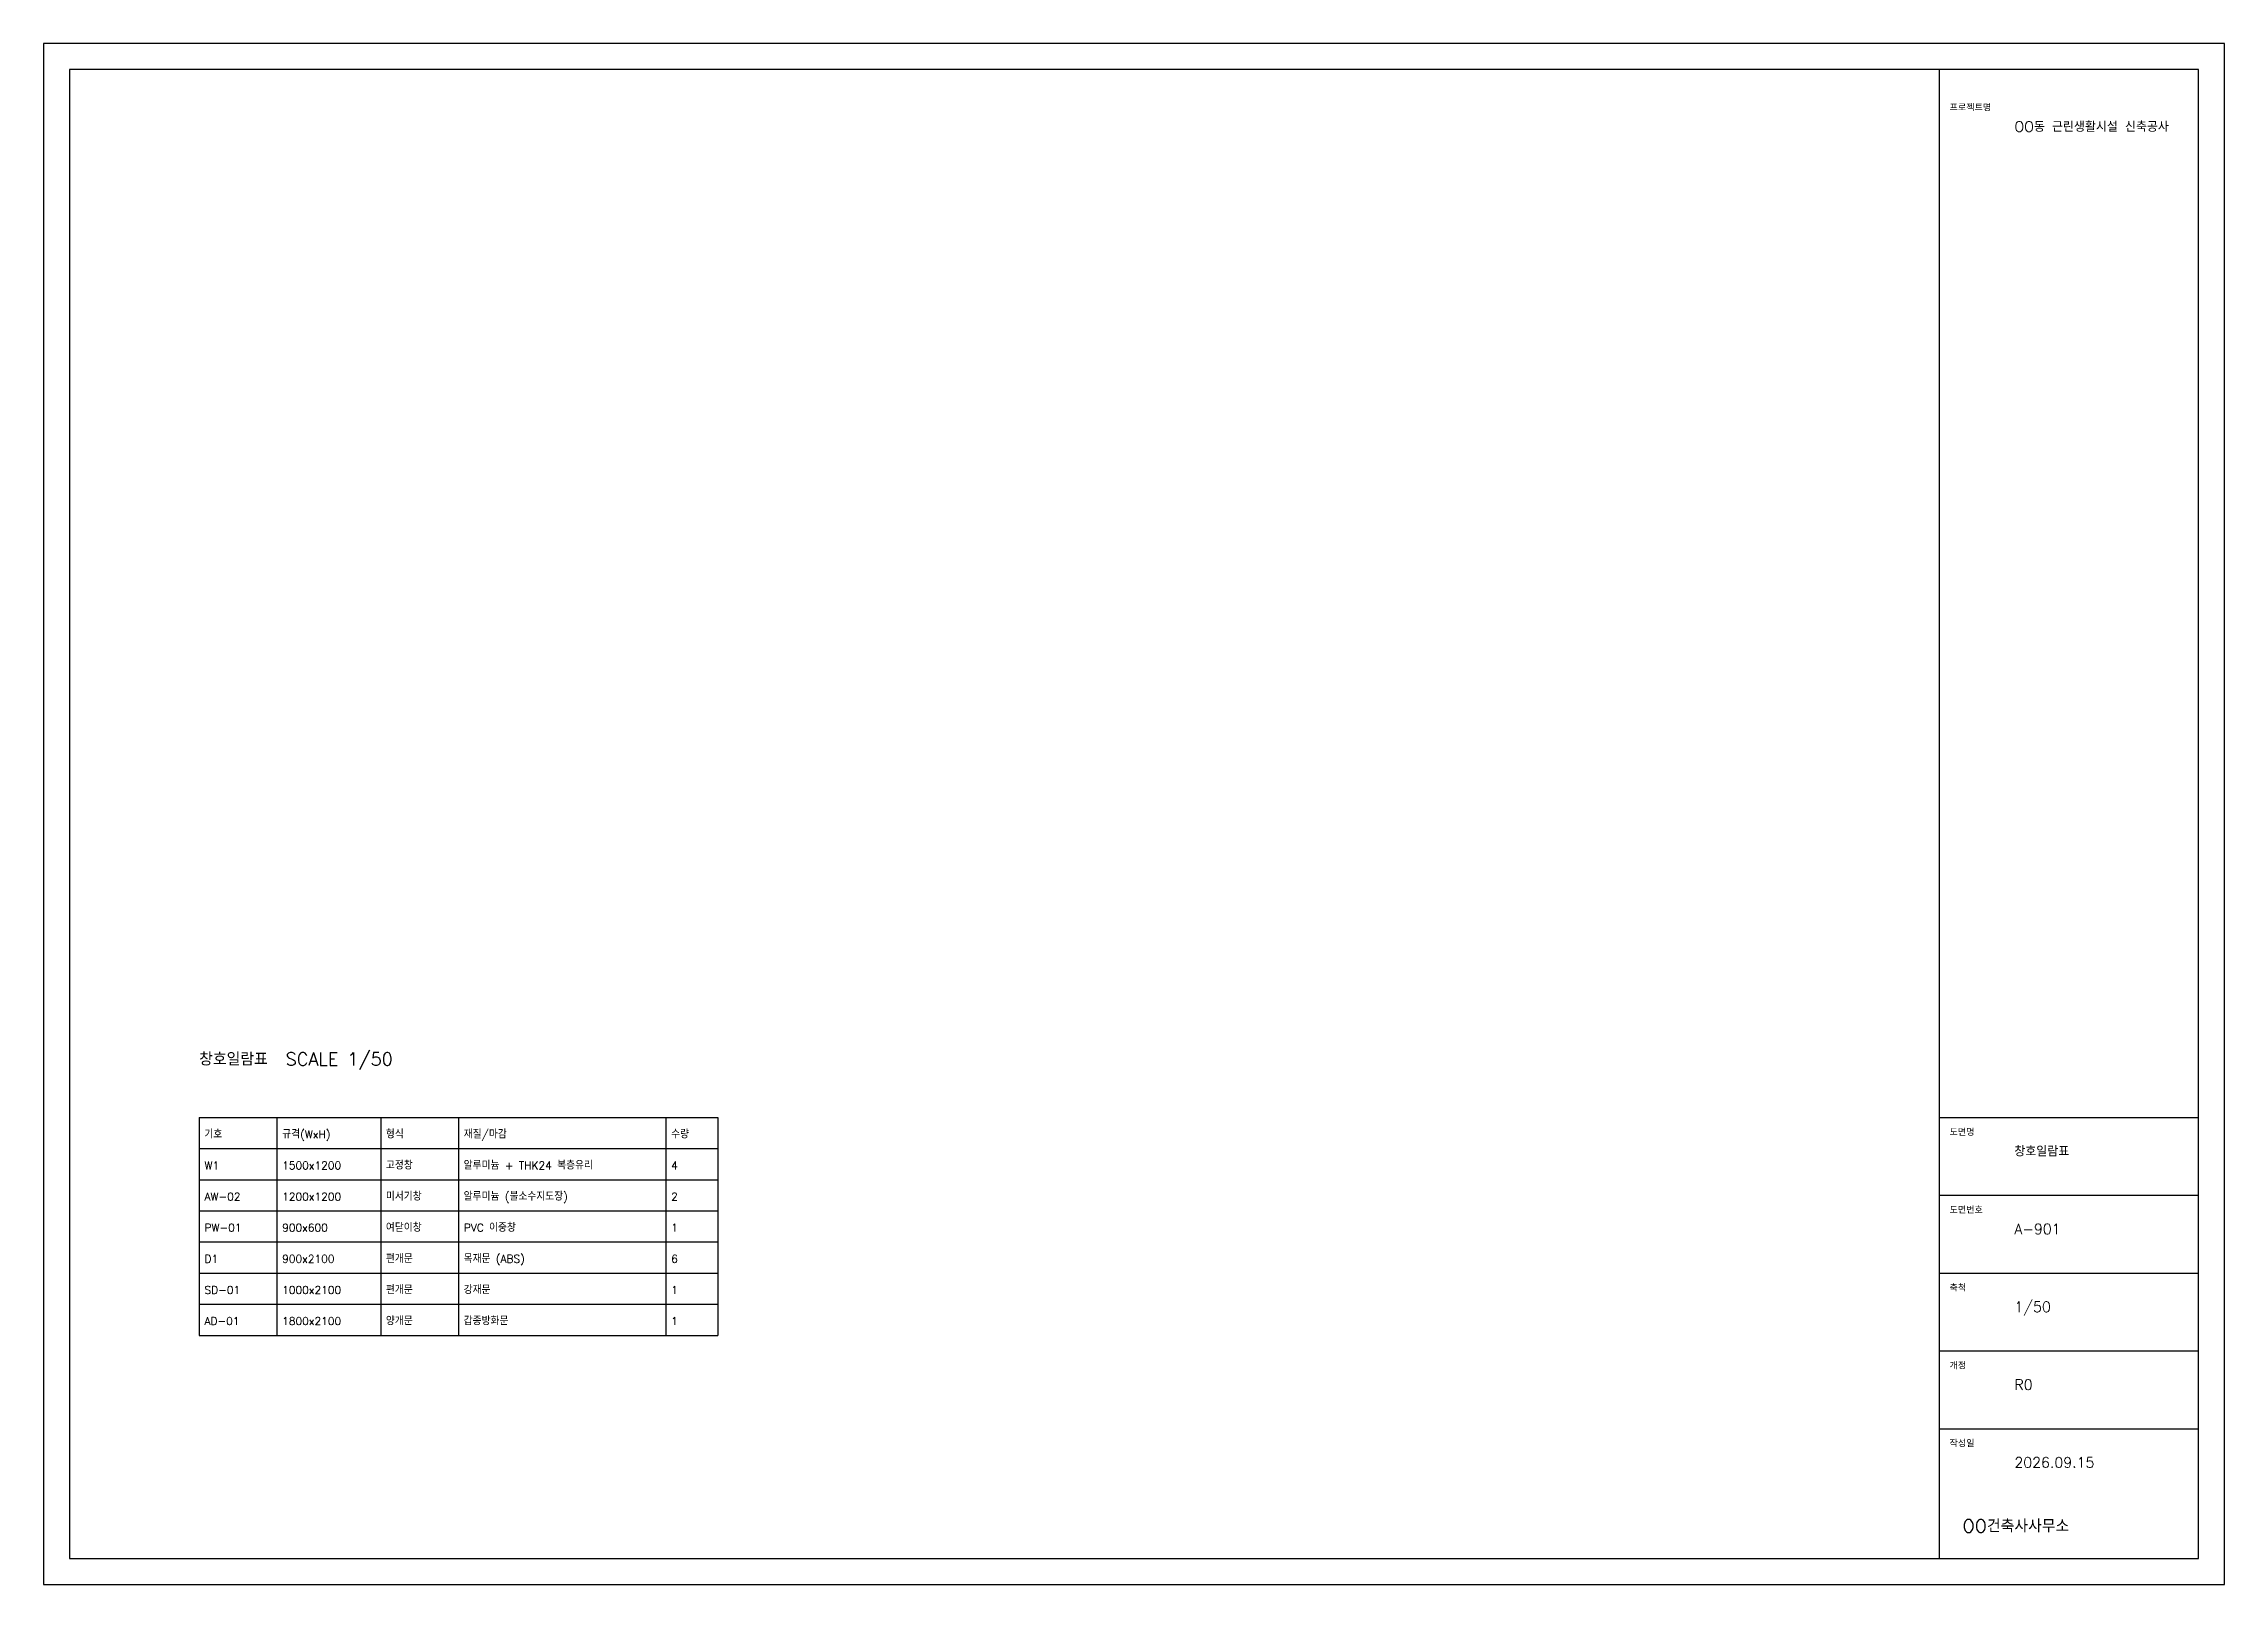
# Model space of a CAD drawing. Header units: millimetres. Extents: x -3000 to 39050, y -9000 to 20700.
import ezdxf

# ---------------------------------------------------------------- set-up
doc = ezdxf.new("R2010")
doc.units = ezdxf.units.MM
for name, color, linetype in [('A-ANNO-NOTE', 7, 'Continuous'), ('A-TABL', 7, 'Continuous'), ('A-TABL-TEXT', 7, 'Continuous'), ('도곽', 7, 'Continuous')]:
    doc.layers.add(name, color=color, linetype=linetype)
doc.styles.add('KOR', font='romans.shx', dxfattribs={"width": 0.8, "bigfont": 'whgtxt.shx'})

# ---------------------------------------------------------------- blocks, each defined once
blk = doc.blocks.new('TITLE_A1')
for p, q in [((731, 180), (831, 180)), ((731, 150), (831, 150)), ((731, 120), (831, 120)), ((731, 90), (831, 90)), ((731, 60), (831, 60))]:
    blk.add_line(p, q)
for points in [[(0, 0), (841, 0), (841, 594), (0, 594)], [(10, 10), (831, 10), (831, 584), (10, 584)], [(731, 10), (831, 10), (831, 584), (731, 584)]]:
    blk.add_lwpolyline(points, close=True)
at = {"style": 'KOR'}
for s, height, p in [('프로젝트명', 2.5, (735, 568)), ('도면명', 2.5, (735, 173)), ('도면번호', 2.5, (735, 143)), ('축척', 2.5, (735, 113)), ('개정', 2.5, (735, 83)), ('작성일', 2.5, (735, 53)), ('OO건축사사무소', 5, (740, 20))]:
    blk.add_text(s, height=height, dxfattribs=at).set_placement(p)
for tag, p in [('프로젝트명', (760, 560)), ('도면명', (760, 165)), ('도면번호', (760, 135)), ('축척', (760, 105)), ('개정', (760, 75)), ('작성일', (760, 45))]:
    blk.add_attdef(tag, p, '', height=4, dxfattribs=at)

msp = doc.modelspace()

# ---------------------------------------------------------------- linework, layer by layer
at = {"layer": 'A-TABL'}
for p, q in [((0, 0), (10000, 0)), ((0, 0), (0, -4200)), ((1500, 0), (1500, -4200)), ((3500, 0), (3500, -4200)), ((5000, 0), (5000, -4200)), ((9000, 0), (9000, -4200)), ((10000, 0), (10000, -4200)), ((0, -600), (10000, -600)), ((0, -1200), (10000, -1200)), ((0, -1800), (10000, -1800)), ((0, -2400), (10000, -2400)), ((0, -3000), (10000, -3000)), ((0, -3600), (10000, -3600)), ((0, -4200), (10000, -4200))]:
    msp.add_line(p, q, dxfattribs=at)

# ---------------------------------------------------------------- block references
at = {"layer": '도곽', "xscale": 50, "yscale": 50}
msp.add_blockref('TITLE_A1', (-3000, -9000), dxfattribs=at).add_auto_attribs({'프로젝트명': 'OO동 근린생활시설 신축공사', '도면명': '창호일람표', '도면번호': 'A-901', '축척': '1/50', '개정': 'R0', '작성일': '2026.09.15'})

# ---------------------------------------------------------------- texts
at = {"layer": 'A-ANNO-NOTE', "style": 'KOR'}
msp.add_text('창호일람표  SCALE 1/50', height=250, dxfattribs=at).set_placement((0, 1000))
at = {"layer": 'A-TABL-TEXT', "style": 'KOR'}
for s, p in [('기호', (100, -400)), ('규격(WxH)', (1600, -400)), ('형식', (3600, -400)), ('재질/마감', (5100, -400)), ('수량', (9100, -400)), ('고정창', (3600, -1000)), ('알루미늄 + THK24 복층유리', (5100, -1000)), ('W1', (100, -1000)), ('1500x1200', (1600, -1000)), ('4', (9100, -1000)), ('AW-02', (100, -1600)), ('1200x1200', (1600, -1600)), ('미서기창', (3600, -1600)), ('알루미늄 (불소수지도장)', (5100, -1600)), ('2', (9100, -1600)), ('PW-01', (100, -2200)), ('900x600', (1600, -2200)), ('여닫이창', (3600, -2200)), ('PVC 이중창', (5100, -2200)), ('1', (9100, -2200)), ('D1', (100, -2800)), ('900x2100', (1600, -2800)), ('편개문', (3600, -2800)), ('목재문 (ABS)', (5100, -2800)), ('6', (9100, -2800)), ('SD-01', (100, -3400)), ('1000x2100', (1600, -3400)), ('편개문', (3600, -3400)), ('강재문', (5100, -3400)), ('1', (9100, -3400)), ('AD-01', (100, -4000)), ('1800x2100', (1600, -4000)), ('양개문', (3600, -4000)), ('갑종방화문', (5100, -4000)), ('1', (9100, -4000))]:
    msp.add_text(s, height=150, dxfattribs=at).set_placement(p)

doc.saveas('drawing.dxf')
